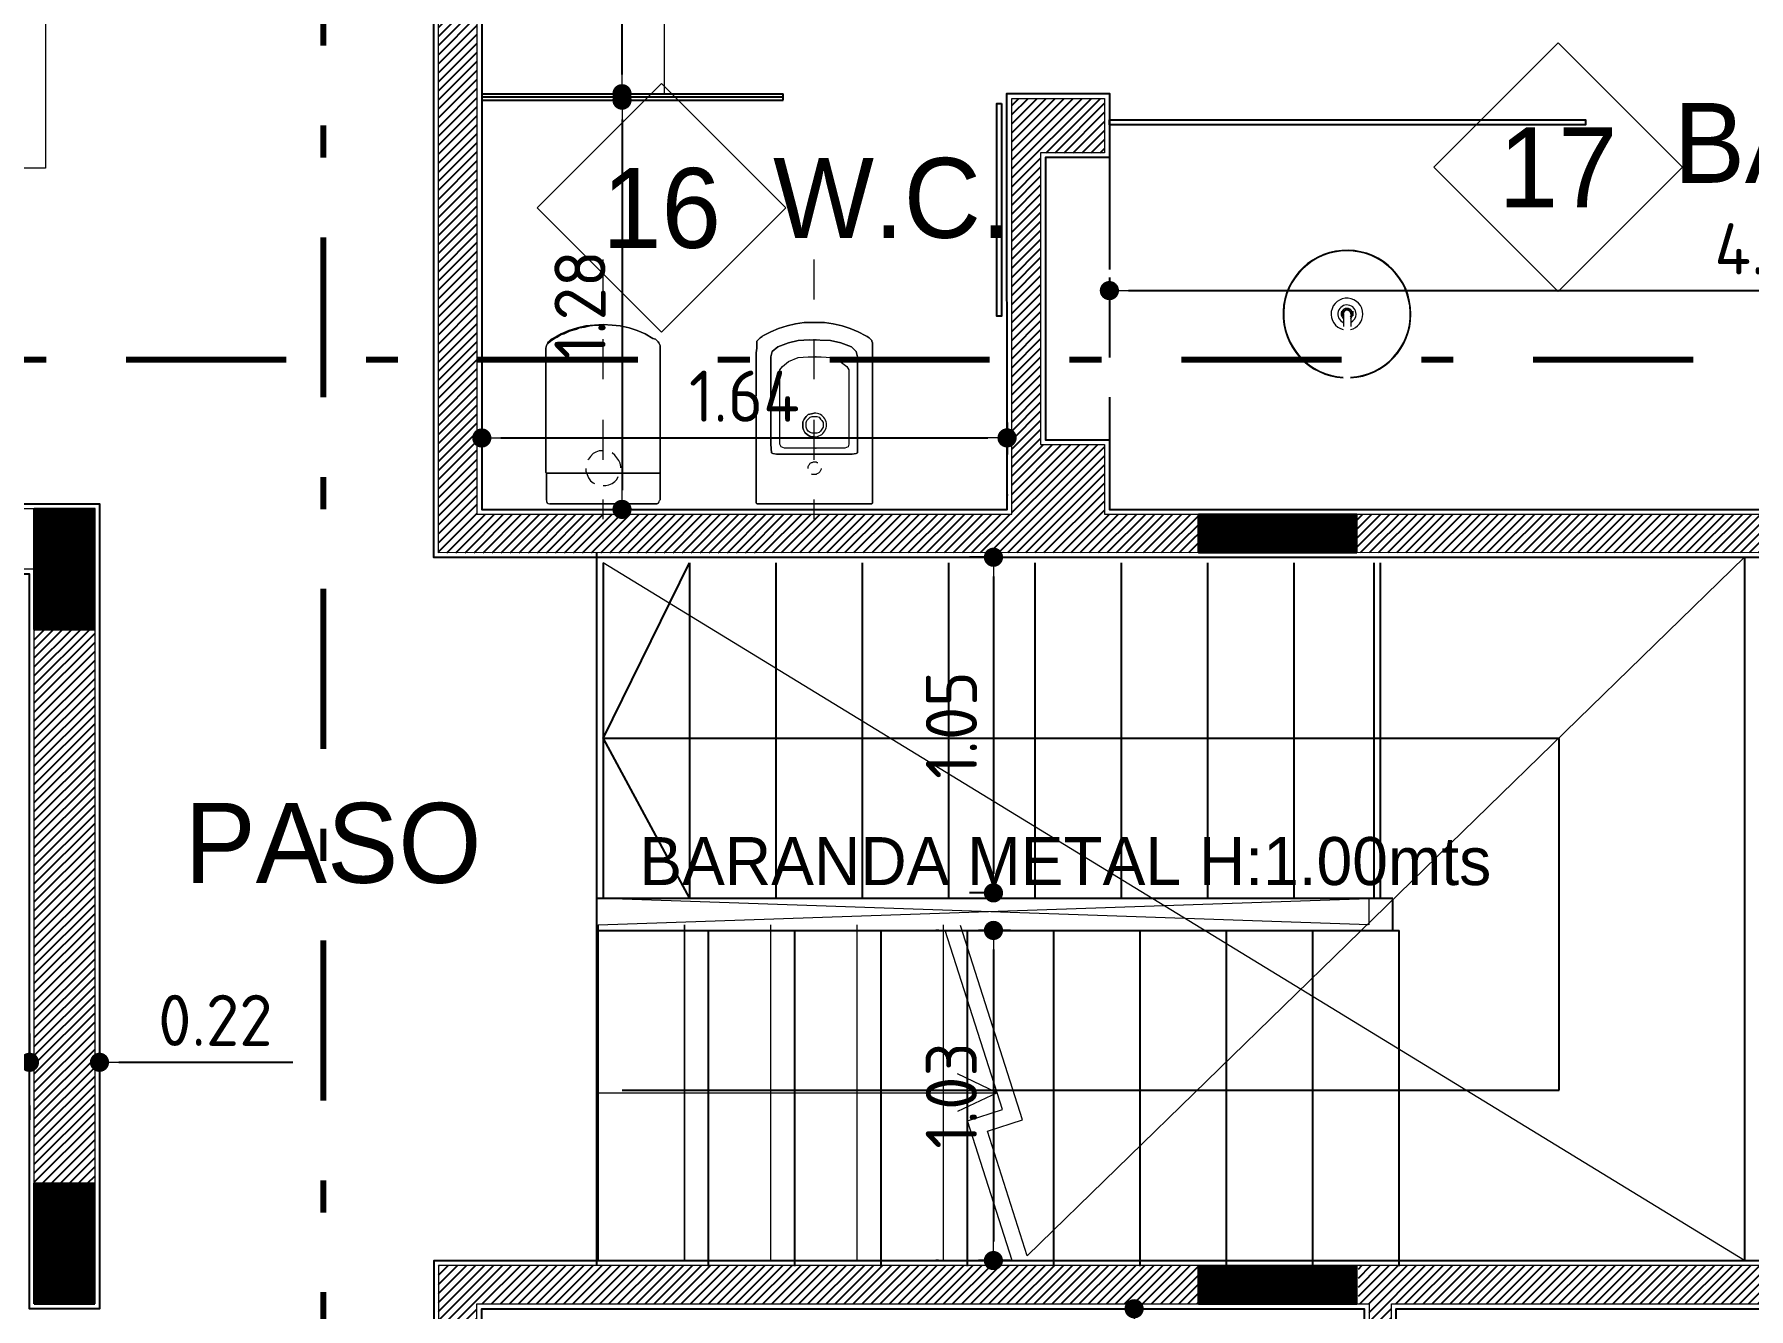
# Model space of a CAD drawing. Extents: x 233 to 569, y -241 to -74.
# Drawn here: x 408.73 to 414.09, y -180.8 to -176.82 of the extents above; entities that cross this region are included whole.
import ezdxf
from ezdxf.enums import TextEntityAlignment as Align

# ---------------------------------------------------------------- set-up
doc = ezdxf.new("R2010")
doc.units = 0
doc.header["$MEASUREMENT"] = 0
for name, pattern in [('DASHDOT', [1, 0.5, -0.25, 0, -0.25]), ('DOT2', [0.125, 0, -0.125]), ('RAYITAS', [0.375, 0.25, -0.125])]:
    doc.linetypes.add(name, pattern=pattern)
doc.layers.get('0').update_dxf_attribs({"linetype": 'CONTINUOUS', "lineweight": 50})
doc.layers.get('DEFPOINTS').update_dxf_attribs({"linetype": 'CONTINUOUS'})
for name, color, linetype in [('2D PA ABERTURAS CORTE', 1, 'CONTINUOUS'), ('2D PA ARTEFACTOS SANITARIOS', 8, 'CONTINUOUS'), ('2D PA MUROS', 7, 'CONTINUOUS'), ('2D PA PROYECCIONES', 1, 'CONTINUOUS'), ('2D PB MUROS MAMP. HATCH', 10, 'CONTINUOUS'), ('2D PB MUROS MAMPOSTERIAS', 1, 'CONTINUOUS'), ('2D PLATEA ESTRUCTURA COLUMNAS HATCH', 92, 'CONTINUOUS'), ('2D PLATEA ESTRUCTURA ESCALERA ZOTANO', 200, 'CONTINUOUS')]:
    doc.layers.add(name, color=color, linetype=linetype)
for name, color, linetype, lineweight in [('2D PA ESTRUCTURA COLUMNAS BORDES', 95, 'CONTINUOUS', 9), ('2D PB ESCALERA', 1, 'CONTINUOUS', 9), ('COTAS', 1, 'CONTINUOUS', 9), ('GRAFISMOS', 8, 'CONTINUOUS', 13), ('LINEAS', 2, 'CONTINUOUS', 20), ('MARCOS', 4, 'CONTINUOUS', 80), ('TEXTOGREEN', 3, 'CONTINUOUS', 40)]:
    doc.layers.add(name, color=color, linetype=linetype, lineweight=lineweight)
doc.styles.add('ARIAL', font='')
doc.styles.get("Standard").update_dxf_attribs({"font": 'bahnschrift.ttf'})
doc.styles.add('SWISSLTCNBT', font='bahnschrift.ttf')
doc.styles.get('ARIAL').set_extended_font_data('DIN')
doc.dimstyles.new('PLANTA', dxfattribs={"dimscale": 0, "dimtxt": 0.16, "dimasz": 0.06, "dimexe": 0.18, "dimexo": 0, "dimgap": 0.05, "dimtad": 1, "dimzin": 0, "dimdsep": 46, "dimtxsty": 'ARIAL', "dimblk1": 'DOT', "dimblk2": 'DOT', "dimsah": 1, "dimcen": 0.09, "dimclrd": 1, "dimclre": 1, "dimclrt": 3, "dimadec": 0, "dimazin": 0, "dimtfac": 1, "dimtofl": 0, "dimtmove": 0, "dimatfit": 3, "dimldrblk": 'DOT', "dimfxl": 0.18, "dimtolj": 1, "dimtzin": 0, "dimarcsym": 0})
pattern_1 = [(45, (-33.139532, 77.621926), (-0.0141421356, 0.0141421356), [])]
pattern_2 = [(90, (-33.139532, 77.62192647), (-0.00025, 7e-20), []), (180, (-33.139532, 77.62192647), (-9e-20, -0.00025), [])]

# ---------------------------------------------------------------- blocks, each defined once
blk = doc.blocks.new('_DOT')
at = {"color": 0, "linetype": 'ByBlock'}
blk.add_line((-0.5, 0), (-1, 0), dxfattribs=at)
at = {"color": 0, "linetype": 'ByBlock', "const_width": 0.5}
blk.add_lwpolyline([(-0.25, 0, 1), (0.25, 0, 1)], format="xyb", close=True, dxfattribs=at)
blk = doc.blocks.new('*D225')
at = {"layer": 'COTAS', "color": 1, "linetype": 'DOT2', "lineweight": -2, "transparency": 16777216}
for p, q in [((411.7512, -178.4512), (411.546, -178.4512)), ((411.7512, -179.5012), (411.546, -179.5012))]:
    blk.add_line(p, q, dxfattribs=at)
at = {"layer": 'COTAS', "color": 1, "lineweight": -2, "transparency": 16777216}
blk.add_line((411.726, -178.5112), (411.726, -179.4412), dxfattribs=at)
at = {"layer": 'DEFPOINTS', "color": 0, "transparency": 16777216}
for p in [(411.7512, -178.4512), (411.726, -179.5012), (411.7512, -179.5012)]:
    blk.add_point(p, dxfattribs=at)
at = {"layer": 'COTAS', "color": 1, "lineweight": -2, "transparency": 16777216, "xscale": 0.06, "yscale": 0.06, "zscale": 0.06}
for p, rotation in [((411.726, -178.4512), 90), ((411.726, -179.5012), 270)]:
    blk.add_blockref('_DOT', p, dxfattribs=dict(at, rotation=rotation))
at = {"layer": 'COTAS', "color": 3, "transparency": 16777216, "insert": (411.5946, -178.9762), "char_height": 0.16, "attachment_point": 5, "rotation": 90, "style": 'ARIAL'}
blk.add_mtext('\\A1;1.05', dxfattribs=at)
blk = doc.blocks.new('*D226')
at = {"layer": 'COTAS', "color": 1, "linetype": 'DOT2', "lineweight": -2, "transparency": 16777216}
for p, q in [((411.7797, -179.6187), (411.546, -179.6186)), ((411.7795, -180.6514), (411.5458, -180.6514))]:
    blk.add_line(p, q, dxfattribs=at)
at = {"layer": 'COTAS', "color": 1, "lineweight": -2, "transparency": 16777216}
blk.add_line((411.726, -179.6786), (411.7258, -180.5914), dxfattribs=at)
at = {"layer": 'DEFPOINTS', "color": 0, "transparency": 16777216}
for p in [(411.7797, -179.6187), (411.7258, -180.6514), (411.7795, -180.6514)]:
    blk.add_point(p, dxfattribs=at)
at = {"layer": 'COTAS', "color": 1, "lineweight": -2, "transparency": 16777216, "xscale": 0.06, "yscale": 0.06, "zscale": 0.06}
for p, rotation in [((411.726, -179.6186), 89.98919521882854), ((411.7258, -180.6514), 269.9891952188286)]:
    blk.add_blockref('_DOT', p, dxfattribs=dict(at, rotation=rotation))
at = {"layer": 'COTAS', "color": 3, "transparency": 16777216, "insert": (411.5943, -180.135), "char_height": 0.16, "attachment_point": 5, "rotation": 89.9892, "style": 'ARIAL'}
blk.add_mtext('\\A1;1.03', dxfattribs=at)
blk = doc.blocks.new('*D258')
at = {"layer": 'COTAS', "color": 1, "linetype": 'DOT2', "lineweight": -2, "transparency": 16777216}
for p, q in [((412.1659, -180.8021), (412.3459, -180.8021)), ((412.1659, -182.3421), (412.3459, -182.3421))]:
    blk.add_line(p, q, dxfattribs=at)
at = {"layer": 'COTAS', "color": 1, "lineweight": -2, "transparency": 16777216}
blk.add_line((412.1659, -180.8621), (412.1659, -182.2821), dxfattribs=at)
at = {"layer": 'DEFPOINTS', "color": 0, "transparency": 16777216}
for p in [(412.1659, -180.8021), (412.1659, -182.3421), (412.1659, -182.3421)]:
    blk.add_point(p, dxfattribs=at)
at = {"layer": 'COTAS', "color": 1, "lineweight": -2, "transparency": 16777216, "xscale": 0.06, "yscale": 0.06, "zscale": 0.06}
for p, rotation in [((412.1659, -180.8021), 90), ((412.1659, -182.3421), 270)]:
    blk.add_blockref('_DOT', p, dxfattribs=dict(at, rotation=rotation))
at = {"layer": 'COTAS', "color": 3, "transparency": 16777216, "insert": (412.0351, -181.5721), "char_height": 0.16, "attachment_point": 5, "rotation": 90, "style": 'ARIAL'}
blk.add_mtext('\\A1;1.54', dxfattribs=at)
blk = doc.blocks.new('*D290')
at = {"layer": 'COTAS', "color": 1, "linetype": 'DOT2', "lineweight": -2, "transparency": 16777216}
for p, q in [((405.1117, -180.0312), (405.1117, -179.8512)), ((408.7117, -180.0312), (408.7117, -179.8512))]:
    blk.add_line(p, q, dxfattribs=at)
at = {"layer": 'COTAS', "color": 1, "lineweight": -2, "transparency": 16777216}
blk.add_line((405.1717, -180.0312), (408.6517, -180.0312), dxfattribs=at)
at = {"layer": 'DEFPOINTS', "color": 0, "transparency": 16777216}
for p in [(405.1117, -180.0312), (408.7117, -180.0312), (408.7117, -180.0312)]:
    blk.add_point(p, dxfattribs=at)
at = {"layer": 'COTAS', "color": 1, "lineweight": -2, "transparency": 16777216, "xscale": 0.06, "yscale": 0.06, "zscale": 0.06, "rotation": 180}
blk.add_blockref('_DOT', (405.1117, -180.0312), dxfattribs=at)
at = {"layer": 'COTAS', "color": 1, "lineweight": -2, "transparency": 16777216, "xscale": 0.06, "yscale": 0.06, "zscale": 0.06}
blk.add_blockref('_DOT', (408.7117, -180.0312), dxfattribs=at)
at = {"layer": 'COTAS', "color": 3, "transparency": 16777216, "insert": (406.9117, -179.8997), "char_height": 0.16, "attachment_point": 5, "style": 'ARIAL'}
blk.add_mtext('\\A1;3.60', dxfattribs=at)
blk = doc.blocks.new('*D294')
at = {"layer": 'COTAS', "color": 1, "linetype": 'DOT2', "lineweight": -2, "transparency": 16777216}
for p, q in [((408.7117, -179.9412), (408.7117, -180.2112)), ((408.9306, -179.9412), (408.9306, -180.2112))]:
    blk.add_line(p, q, dxfattribs=at)
at = {"layer": 'COTAS', "color": 1, "lineweight": -2, "transparency": 16777216}
for p, q in [((408.6517, -180.0312), (408.5917, -180.0312)), ((408.9906, -180.0312), (409.5347, -180.0312))]:
    blk.add_line(p, q, dxfattribs=at)
at = {"layer": 'DEFPOINTS', "color": 0, "transparency": 16777216}
for p in [(408.7117, -179.9412), (408.9306, -179.9412), (408.9306, -180.0312)]:
    blk.add_point(p, dxfattribs=at)
at = {"layer": 'COTAS', "color": 1, "lineweight": -2, "transparency": 16777216, "xscale": 0.06, "yscale": 0.06, "zscale": 0.06}
for p, rotation in [((408.7117, -180.0312), 8.709133182627225e-05), ((408.9306, -180.0312), 180.0000870913318)]:
    blk.add_blockref('_DOT', p, dxfattribs=dict(at, rotation=rotation))
at = {"layer": 'COTAS', "color": 3, "transparency": 16777216, "insert": (409.2927, -179.8999), "char_height": 0.16, "attachment_point": 5, "rotation": 0.0001, "style": 'ARIAL'}
blk.add_mtext('\\A1;0.22', dxfattribs=at)
blk = doc.blocks.new('*D420')
at = {"layer": 'COTAS', "color": 1, "linetype": 'DOT2', "lineweight": -2, "transparency": 16777216}
for p, q in [((410.4974, -174.6756), (410.7445, -174.6756)), ((410.4974, -177.0013), (410.7445, -177.0013))]:
    blk.add_line(p, q, dxfattribs=at)
at = {"layer": 'COTAS', "color": 1, "lineweight": -2, "transparency": 16777216}
blk.add_line((410.5645, -176.9413), (410.5645, -174.7356), dxfattribs=at)
at = {"layer": 'DEFPOINTS', "color": 0, "transparency": 16777216}
for p in [(410.4974, -174.6756), (410.5645, -174.6756), (410.4974, -177.0013)]:
    blk.add_point(p, dxfattribs=at)
at = {"layer": 'COTAS', "color": 1, "lineweight": -2, "transparency": 16777216, "xscale": 0.06, "yscale": 0.06, "zscale": 0.06}
for p, rotation in [((410.5645, -174.6756), 90), ((410.5645, -177.0013), 270)]:
    blk.add_blockref('_DOT', p, dxfattribs=dict(at, rotation=rotation))
at = {"layer": 'COTAS', "color": 3, "transparency": 16777216, "insert": (410.4329, -175.8384), "char_height": 0.16, "attachment_point": 5, "rotation": 90, "style": 'ARIAL'}
blk.add_mtext('\\A1;2.33', dxfattribs=at)
blk = doc.blocks.new('*D421')
at = {"layer": 'COTAS', "color": 1, "linetype": 'DOT2', "lineweight": -2, "transparency": 16777216}
for p, q in [((410.4989, -177.0214), (410.7445, -177.0214)), ((410.4989, -178.3016), (410.7445, -178.3016))]:
    blk.add_line(p, q, dxfattribs=at)
at = {"layer": 'COTAS', "color": 1, "lineweight": -2, "transparency": 16777216}
blk.add_line((410.5645, -177.0814), (410.5645, -178.2416), dxfattribs=at)
at = {"layer": 'DEFPOINTS', "color": 0, "transparency": 16777216}
for p in [(410.4989, -177.0214), (410.4989, -178.3016), (410.5645, -178.3016)]:
    blk.add_point(p, dxfattribs=at)
at = {"layer": 'COTAS', "color": 1, "lineweight": -2, "transparency": 16777216, "xscale": 0.06, "yscale": 0.06, "zscale": 0.06}
for p, rotation in [((410.5645, -177.0214), 89.99954039296334), ((410.5645, -178.3016), 269.9995403929634)]:
    blk.add_blockref('_DOT', p, dxfattribs=dict(at, rotation=rotation))
at = {"layer": 'COTAS', "color": 3, "transparency": 16777216, "insert": (410.4332, -177.6615), "char_height": 0.16, "attachment_point": 5, "rotation": 89.9995, "style": 'ARIAL'}
blk.add_mtext('\\A1;1.28', dxfattribs=at)
blk = doc.blocks.new('*D422')
at = {"layer": 'COTAS', "color": 1, "linetype": 'DOT2', "lineweight": -2, "transparency": 16777216}
for p, q in [((410.126, -178.0301), (410.126, -178.2582)), ((411.7684, -178.0299), (411.7685, -178.2579))]:
    blk.add_line(p, q, dxfattribs=at)
at = {"layer": 'COTAS', "color": 1, "lineweight": -2, "transparency": 16777216}
blk.add_line((410.186, -178.0782), (411.7085, -178.0779), dxfattribs=at)
at = {"layer": 'DEFPOINTS', "color": 0, "transparency": 16777216}
for p in [(410.126, -178.0301), (411.7684, -178.0299), (411.7685, -178.0779)]:
    blk.add_point(p, dxfattribs=at)
at = {"layer": 'COTAS', "color": 1, "lineweight": -2, "transparency": 16777216, "xscale": 0.06, "yscale": 0.06, "zscale": 0.06}
for p, rotation in [((410.126, -178.0782), 180.0086677894776), ((411.7685, -178.0779), 0.008667789477533168)]:
    blk.add_blockref('_DOT', p, dxfattribs=dict(at, rotation=rotation))
at = {"layer": 'COTAS', "color": 3, "transparency": 16777216, "insert": (410.9472, -177.9474), "char_height": 0.16, "attachment_point": 5, "rotation": 0.0087, "style": 'ARIAL'}
blk.add_mtext('\\A1;1.64', dxfattribs=at)
blk = doc.blocks.new('*D423')
at = {"layer": 'COTAS', "color": 1, "linetype": 'DOT2', "lineweight": -2, "transparency": 16777216}
for p, q in [((412.0885, -177.0009), (412.0885, -177.7971)), ((416.2121, -177.001), (416.2121, -177.7972))]:
    blk.add_line(p, q, dxfattribs=at)
at = {"layer": 'COTAS', "color": 1, "lineweight": -2, "transparency": 16777216}
blk.add_line((412.1485, -177.6171), (416.1521, -177.6172), dxfattribs=at)
at = {"layer": 'DEFPOINTS', "color": 0, "transparency": 16777216}
for p in [(412.0885, -177.0009), (416.2121, -177.001), (416.2121, -177.6172)]:
    blk.add_point(p, dxfattribs=at)
at = {"layer": 'COTAS', "color": 1, "lineweight": -2, "transparency": 16777216, "xscale": 0.06, "yscale": 0.06, "zscale": 0.06}
for p, rotation in [((412.0885, -177.6171), 179.9979662513904), ((416.2121, -177.6172), 359.9979662513904)]:
    blk.add_blockref('_DOT', p, dxfattribs=dict(at, rotation=rotation))
at = {"layer": 'COTAS', "color": 3, "transparency": 16777216, "insert": (414.1503, -177.4865), "char_height": 0.16, "attachment_point": 5, "rotation": 359.998, "style": 'ARIAL'}
blk.add_mtext('\\A1;4.12', dxfattribs=at)

msp = doc.modelspace()

# ---------------------------------------------------------------- hatches: boundary and pattern name
at = {"layer": '2D PB MUROS MAMP. HATCH'}
h = msp.add_hatch(dxfattribs=at)
h.set_pattern_fill('_USER', color=256, scale=0.02, angle=45, pattern_type=0)
h.set_pattern_definition(pattern_1)
h.paths.add_polyline_path([(412.4119, -178.4368), (412.4119, -178.3166), (412.0735, -178.3166), (412.0735, -178.0986), (411.8735, -178.0987), (411.8735, -177.834), (411.7834, -177.834), (411.7835, -178.3166), (410.111, -178.3166), (410.111, -177.834), (409.991, -177.834), (409.991, -178.437)])
h.paths.add_polyline_path([(411.7834, -177.834), (411.8735, -177.834), (411.8735, -177.1859), (412.0735, -177.1859), (412.0735, -177.0159), (411.7833, -177.0159)])
h.paths.add_polyline_path([(409.991, -177.834), (410.111, -177.834), (410.111, -174.6606), (410.8526, -174.6606), (410.8526, -174.5409), (409.7239, -174.541), (409.7239, -174.6606), (409.991, -174.6606)])
h = msp.add_hatch(dxfattribs=at)
h.set_pattern_fill('_USER', color=256, scale=0.02, angle=45, pattern_type=0)
h.set_pattern_definition(pattern_1)
h.paths.add_polyline_path([(416.227, -178.3165), (416.4171, -178.3165), (416.4171, -178.4888), (416.0171, -178.4888), (416.0171, -178.3165), (412.8119, -178.3166), (412.8119, -178.4368), (415.0175, -178.4366), (415.0175, -178.6353), (415.3613, -178.6353), (415.3613, -178.5389), (416.4969, -178.5389), (416.4971, -177.834), (416.2271, -177.834)])
h.paths.add_polyline_path([(416.4972, -177.5185), (416.2271, -177.5185), (416.2271, -177.834), (416.4971, -177.834)])
h = msp.add_hatch(dxfattribs=at)
h.set_pattern_fill('_USER', color=256, scale=0.02, angle=45, pattern_type=0)
h.set_pattern_definition(pattern_1)
h.paths.add_polyline_path([(408.9156, -178.6769), (408.7267, -178.6769), (408.7267, -180.409), (408.9156, -180.409)])
h = msp.add_hatch(dxfattribs=at)
h.set_pattern_fill('_USER', color=256, scale=0.02, angle=45, pattern_type=0)
h.set_pattern_definition(pattern_1)
h.paths.add_polyline_path([(416.227, -180.7871), (416.227, -180.5971), (415.3613, -180.5971), (415.3613, -180.4662), (415.0174, -180.4662), (415.0174, -180.6671), (412.8674, -180.6671), (412.8674, -180.7871), (412.9006, -180.7871), (412.9006, -181.3871), (412.9706, -181.3871), (412.9706, -180.7871)])
h = msp.add_hatch(dxfattribs=at)
h.set_pattern_fill('_USER', color=256, scale=0.02, angle=45, pattern_type=0)
h.set_pattern_definition(pattern_1)
h.paths.add_polyline_path([(412.3674, -180.7871), (412.3674, -180.6671), (409.991, -180.6671), (409.991, -181.4387), (410.111, -181.4387), (410.111, -180.7871)])
at = {"layer": '2D PLATEA ESTRUCTURA COLUMNAS HATCH'}
h = msp.add_hatch(dxfattribs=at)
h.set_pattern_fill('NET', color=256, scale=0.002, angle=90)
h.set_pattern_definition(pattern_2)
h.paths.add_polyline_path([(408.9167, -178.2989), (408.7267, -178.2989), (408.7267, -178.6769), (408.9167, -178.6769)])
h = msp.add_hatch(dxfattribs=at)
h.set_pattern_fill('NET', color=256, scale=0.002, angle=90)
h.set_pattern_definition(pattern_2)
h.paths.add_polyline_path([(412.8618, -178.4368), (412.8618, -178.3166), (412.3673, -178.3166), (412.3673, -178.4368)])
h = msp.add_hatch(dxfattribs=at)
h.set_pattern_fill('NET', color=256, scale=0.002, angle=90)
h.set_pattern_definition(pattern_2)
h.paths.add_polyline_path([(408.9156, -180.409), (408.7267, -180.409), (408.7267, -180.787), (408.9156, -180.787)])
h = msp.add_hatch(dxfattribs=at)
h.set_pattern_fill('NET', color=256, scale=0.002, angle=90)
h.set_pattern_definition(pattern_2)
h.paths.add_polyline_path([(412.8619, -180.7871), (412.8619, -180.6671), (412.3674, -180.6671), (412.3674, -180.7871)])

# ---------------------------------------------------------------- linework, layer by layer
at = {"layer": '2D PA ABERTURAS CORTE'}
for p, q in [((410.1257, -177.0014), (411.0682, -177.0012)), ((410.1257, -177.0114), (411.0682, -177.0114)), ((411.0682, -177.0212), (411.0682, -177.0012)), ((410.1257, -177.0214), (411.0682, -177.0214))]:
    msp.add_line(p, q, dxfattribs=at)
for points in [[(411.751, -177.0318), (411.751, -177.6968), (411.7365, -177.6968), (411.7365, -177.0318)], [(412.0885, -177.0831), (413.5771, -177.0829), (413.5771, -177.0985), (412.0885, -177.0987)]]:
    msp.add_lwpolyline(points, close=True, dxfattribs=at)
at = {"layer": '2D PA ARTEFACTOS SANITARIOS', "color": 251, "lineweight": 20}
for p, q in [((410.6957, -174.6756), (410.6963, -177.0013)), ((410.5059, -177.6445), (410.5059, -177.5196)), ((411.1658, -177.6445), (411.1658, -177.5196)), ((412.8156, -177.6853), (412.8156, -177.6811)), ((412.8156, -177.6917), (412.8156, -177.6853)), ((412.8156, -177.6959), (412.8156, -177.6917)), ((412.8219, -177.7298), (412.8219, -177.6895)), ((412.8283, -177.6768), (412.8261, -177.6768)), ((412.8367, -177.6768), (412.8283, -177.6768)), ((412.8388, -177.6768), (412.8367, -177.6768)), ((412.8431, -177.6895), (412.8431, -177.7298)), ((412.8494, -177.6811), (412.8494, -177.6853)), ((412.8494, -177.6853), (412.8494, -177.6917)), ((412.8494, -177.6917), (412.8494, -177.6959)), ((410.3429, -177.7694), (410.3493, -177.7673)), ((410.3493, -177.7673), (410.3429, -177.7694)), ((410.3472, -177.7715), (410.3535, -177.7673)), ((410.3535, -177.7673), (410.3472, -177.7715)), ((410.3493, -177.7673), (410.3747, -177.7525)), ((410.3747, -177.7525), (410.3493, -177.7673)), ((410.3535, -177.7673), (410.362, -177.763)), ((410.362, -177.763), (410.3535, -177.7673)), ((410.362, -177.763), (410.3683, -177.7588)), ((410.3683, -177.7588), (410.362, -177.763)), ((410.3683, -177.7588), (410.3747, -177.7546)), ((410.3747, -177.7546), (410.3683, -177.7588)), ((410.3747, -177.7525), (410.398, -177.7419)), ((410.398, -177.7419), (410.3747, -177.7525)), ((410.3747, -177.7546), (410.3832, -177.7525)), ((410.3832, -177.7525), (410.3747, -177.7546)), ((410.3832, -177.7525), (410.3916, -177.7482)), ((410.3916, -177.7482), (410.3832, -177.7525)), ((410.3916, -177.7482), (410.4001, -177.744)), ((410.4001, -177.744), (410.3916, -177.7482)), ((410.398, -177.7419), (410.4255, -177.7334)), ((410.4255, -177.7334), (410.398, -177.7419)), ((410.4001, -177.744), (410.4064, -177.7419)), ((410.4064, -177.7419), (410.4001, -177.744)), ((410.4064, -177.7419), (410.4149, -177.7398)), ((410.4149, -177.7398), (410.4064, -177.7419)), ((410.4149, -177.7398), (410.4234, -177.7376)), ((410.4234, -177.7376), (410.4149, -177.7398)), ((410.4234, -177.7376), (410.4318, -177.7334)), ((410.4318, -177.7334), (410.4234, -177.7376)), ((410.4255, -177.7334), (410.4509, -177.7271)), ((410.4509, -177.7271), (410.4255, -177.7334)), ((410.4318, -177.7334), (410.4467, -177.7313)), ((410.4467, -177.7313), (410.4318, -177.7334)), ((410.4467, -177.7313), (410.4636, -177.7271)), ((410.4636, -177.7271), (410.4467, -177.7313)), ((410.4509, -177.7271), (410.4784, -177.7249)), ((410.4784, -177.7249), (410.4509, -177.7271)), ((410.4636, -177.7271), (410.4805, -177.7249)), ((410.4805, -177.7249), (410.4636, -177.7271)), ((410.4784, -177.7249), (410.5059, -177.7228)), ((410.5059, -177.7228), (410.4784, -177.7249)), ((410.4805, -177.7249), (410.5059, -177.7249)), ((410.5059, -177.7249), (410.4805, -177.7249)), ((410.5059, -177.7228), (410.5334, -177.7249)), ((410.5334, -177.7249), (410.5059, -177.7228)), ((410.5334, -177.7249), (410.5588, -177.7271)), ((410.5588, -177.7271), (410.5334, -177.7249)), ((410.5588, -177.7271), (410.5864, -177.7334)), ((410.5864, -177.7334), (410.5588, -177.7271)), ((410.5864, -177.7334), (410.6118, -177.7419)), ((410.6118, -177.7419), (410.5864, -177.7334)), ((410.6118, -177.7419), (410.6372, -177.7525)), ((410.6372, -177.7525), (410.6118, -177.7419)), ((410.6372, -177.7525), (410.6604, -177.7673)), ((410.6604, -177.7673), (410.6372, -177.7525)), ((410.6604, -177.7673), (410.6689, -177.7694)), ((410.6689, -177.7694), (410.6604, -177.7673)), ((410.9901, -177.7715), (410.9964, -177.7652)), ((410.9964, -177.7652), (410.9901, -177.7715)), ((410.9964, -177.7652), (411.0028, -177.7609)), ((411.0028, -177.7609), (410.9964, -177.7652)), ((411.0028, -177.7609), (411.0049, -177.7588)), ((411.0049, -177.7588), (411.0028, -177.7609)), ((411.0049, -177.7588), (411.0303, -177.7461)), ((411.0303, -177.7461), (411.0049, -177.7588)), ((411.0303, -177.7461), (411.0536, -177.7355)), ((411.0536, -177.7355), (411.0303, -177.7461)), ((411.0536, -177.7355), (411.0811, -177.7271)), ((411.0811, -177.7271), (411.0536, -177.7355)), ((411.0811, -177.7271), (411.1065, -177.7207)), ((411.1065, -177.7207), (411.0811, -177.7271)), ((411.1065, -177.7207), (411.134, -177.7165)), ((411.134, -177.7165), (411.1065, -177.7207)), ((411.134, -177.7165), (411.17, -177.7165)), ((411.17, -177.7165), (411.134, -177.7165)), ((411.17, -177.7165), (411.1721, -177.7165)), ((411.1721, -177.7165), (411.17, -177.7165)), ((411.1721, -177.7165), (411.1975, -177.7165)), ((411.1975, -177.7165), (411.1721, -177.7165)), ((411.1975, -177.7165), (411.225, -177.7207)), ((411.225, -177.7207), (411.1975, -177.7165)), ((411.225, -177.7207), (411.2526, -177.7271)), ((411.2526, -177.7271), (411.225, -177.7207)), ((411.2526, -177.7271), (411.278, -177.7355)), ((411.278, -177.7355), (411.2526, -177.7271)), ((411.278, -177.7355), (411.3034, -177.7461)), ((411.3034, -177.7461), (411.278, -177.7355)), ((411.3034, -177.7461), (411.3266, -177.7588)), ((411.3266, -177.7588), (411.3034, -177.7461)), ((411.3266, -177.7588), (411.3309, -177.7609)), ((411.3309, -177.7609), (411.3266, -177.7588)), ((411.3309, -177.7609), (411.3372, -177.7652)), ((411.3372, -177.7652), (411.3309, -177.7609)), ((411.3372, -177.7652), (411.3436, -177.7715)), ((411.3436, -177.7715), (411.3372, -177.7652)), ((410.326, -177.7969), (410.3281, -177.7884)), ((410.3281, -177.7884), (410.326, -177.7969)), ((410.326, -178.1144), (410.326, -177.7969)), ((410.326, -177.7969), (410.326, -178.1144)), ((410.3281, -177.7884), (410.3302, -177.7842)), ((410.3302, -177.7842), (410.3281, -177.7884)), ((410.3302, -177.7842), (410.3324, -177.78)), ((410.3324, -177.78), (410.3302, -177.7842)), ((410.3302, -177.7842), (410.3324, -177.7821)), ((410.3324, -177.7821), (410.3302, -177.7842)), ((410.3324, -177.7821), (410.3408, -177.7757)), ((410.3408, -177.7757), (410.3324, -177.7821)), ((410.3324, -177.78), (410.3345, -177.7779)), ((410.3345, -177.7779), (410.3324, -177.78)), ((410.3345, -177.7779), (410.3387, -177.7736)), ((410.3387, -177.7736), (410.3345, -177.7779)), ((410.3387, -177.7736), (410.3429, -177.7694)), ((410.3429, -177.7694), (410.3387, -177.7736)), ((410.3408, -177.7757), (410.3472, -177.7715)), ((410.3472, -177.7715), (410.3408, -177.7757)), ((410.5059, -177.8943), (410.5059, -177.7694)), ((410.6689, -177.7694), (410.6731, -177.7736)), ((410.6731, -177.7736), (410.6689, -177.7694)), ((410.6731, -177.7736), (410.6774, -177.7779)), ((410.6774, -177.7779), (410.6731, -177.7736)), ((410.6774, -177.7779), (410.6795, -177.78)), ((410.6795, -177.78), (410.6774, -177.7779)), ((410.6795, -177.78), (410.6816, -177.7842)), ((410.6816, -177.7842), (410.6795, -177.78)), ((410.6816, -177.7842), (410.6837, -177.7884)), ((410.6837, -177.7884), (410.6816, -177.7842)), ((410.6837, -177.7884), (410.6837, -177.7969)), ((410.6837, -177.7969), (410.6837, -177.7884)), ((410.6837, -177.7969), (410.6837, -178.1102)), ((410.6837, -178.1102), (410.6837, -177.7969)), ((410.9837, -177.8117), (410.9858, -177.7969)), ((410.9858, -177.7969), (410.9837, -177.8117)), ((410.9837, -177.9472), (410.9837, -177.8117)), ((410.9837, -177.8117), (410.9837, -177.9472)), ((410.9858, -177.7757), (410.988, -177.7736)), ((410.988, -177.7736), (410.9858, -177.7757)), ((410.9858, -177.78), (410.9858, -177.7757)), ((410.9858, -177.7757), (410.9858, -177.78)), ((410.9858, -177.7842), (410.9858, -177.78)), ((410.9858, -177.78), (410.9858, -177.7842)), ((410.9858, -177.7969), (410.9858, -177.7842)), ((410.9858, -177.7842), (410.9858, -177.7969)), ((410.988, -177.7736), (410.9901, -177.7715)), ((410.9901, -177.7715), (410.988, -177.7736)), ((411.0303, -177.8244), (411.0345, -177.8075)), ((411.0345, -177.8075), (411.0303, -177.8244)), ((411.0345, -177.8075), (411.0515, -177.7927)), ((411.0515, -177.7927), (411.0345, -177.8075)), ((411.0515, -177.7927), (411.0853, -177.78)), ((411.0853, -177.78), (411.0515, -177.7927)), ((411.0853, -177.78), (411.115, -177.7736)), ((411.115, -177.7736), (411.0853, -177.78)), ((411.115, -177.7736), (411.151, -177.7715)), ((411.151, -177.7715), (411.115, -177.7736)), ((411.2166, -177.7736), (411.151, -177.7715)), ((411.151, -177.7715), (411.2166, -177.7736)), ((411.1658, -177.8943), (411.1658, -177.7694)), ((411.17, -177.7715), (411.1721, -177.7715)), ((411.1721, -177.7715), (411.17, -177.7715)), ((411.2483, -177.78), (411.2166, -177.7736)), ((411.2166, -177.7736), (411.2483, -177.78)), ((411.2822, -177.7927), (411.2483, -177.78)), ((411.2483, -177.78), (411.2822, -177.7927)), ((411.297, -177.8075), (411.2822, -177.7927)), ((411.2822, -177.7927), (411.297, -177.8075)), ((411.3012, -177.8244), (411.297, -177.8075)), ((411.297, -177.8075), (411.3012, -177.8244)), ((411.3436, -177.7715), (411.3457, -177.7736)), ((411.3457, -177.7736), (411.3436, -177.7715)), ((411.3457, -177.7736), (411.3457, -177.7757)), ((411.3457, -177.7757), (411.3457, -177.7736)), ((411.3457, -177.7757), (411.3478, -177.78)), ((411.3478, -177.78), (411.3457, -177.7757)), ((411.3478, -177.78), (411.3478, -177.7842)), ((411.3478, -177.7842), (411.3478, -177.78)), ((411.3478, -177.7842), (411.3478, -177.7969)), ((411.3478, -177.7969), (411.3478, -177.7842)), ((411.3478, -177.7969), (411.3478, -177.8117)), ((411.3478, -177.8117), (411.3478, -177.7969)), ((411.3478, -177.8117), (411.3478, -177.9493)), ((411.3478, -177.9493), (411.3478, -177.8117)), ((411.0303, -177.9514), (411.0303, -177.8244)), ((411.0303, -177.8244), (411.0303, -177.9514)), ((411.0578, -177.8647), (411.0663, -177.8541)), ((411.0578, -177.8647), (411.0663, -177.8541)), ((411.0578, -177.9493), (411.0578, -177.8647)), ((411.0578, -177.9493), (411.0578, -177.8647)), ((411.0663, -177.8541), (411.0853, -177.8393)), ((411.0663, -177.8541), (411.0853, -177.8393)), ((411.0853, -177.8393), (411.115, -177.8266)), ((411.0853, -177.8393), (411.115, -177.8266)), ((411.115, -177.8266), (411.1467, -177.8244)), ((411.115, -177.8266), (411.1467, -177.8244)), ((411.1467, -177.8244), (411.151, -177.8244)), ((411.1467, -177.8244), (411.151, -177.8244)), ((411.151, -177.8244), (411.1869, -177.8244)), ((411.151, -177.8244), (411.1869, -177.8244)), ((411.17, -177.8244), (411.1721, -177.8244)), ((411.1721, -177.8244), (411.17, -177.8244)), ((411.1869, -177.8244), (411.2187, -177.8266)), ((411.1869, -177.8244), (411.2187, -177.8266)), ((411.2187, -177.8266), (411.2462, -177.8393)), ((411.2187, -177.8266), (411.2462, -177.8393)), ((411.2462, -177.8393), (411.2674, -177.8541)), ((411.2462, -177.8393), (411.2674, -177.8541)), ((411.2674, -177.8541), (411.2737, -177.8647)), ((411.2674, -177.8541), (411.2737, -177.8647)), ((411.2737, -177.8647), (411.2737, -177.9493)), ((411.2737, -177.8647), (411.2737, -177.9493)), ((411.3012, -177.9493), (411.3012, -177.8244)), ((411.3012, -177.8244), (411.3012, -177.9493)), ((410.9837, -177.9493), (410.9837, -178.216)), ((410.9837, -178.216), (410.9837, -177.9493)), ((411.0303, -177.9493), (411.0303, -178.0975)), ((411.0303, -178.0975), (411.0303, -177.9493)), ((411.0578, -178.0975), (411.0578, -177.9493)), ((411.0578, -178.0975), (411.0578, -177.9493)), ((411.2737, -177.9493), (411.2737, -178.0975)), ((411.2737, -177.9493), (411.2737, -178.0975)), ((411.3012, -178.0975), (411.3012, -177.9493)), ((411.3012, -177.9493), (411.3012, -178.0975)), ((411.3478, -177.9493), (411.3478, -178.216)), ((411.3478, -178.216), (411.3478, -177.9493)), ((410.5059, -178.1462), (410.5059, -178.0213)), ((411.1298, -178.0276), (411.134, -178.0192)), ((411.134, -178.0192), (411.1298, -178.0276)), ((411.1298, -178.0382), (411.1298, -178.0276)), ((411.1298, -178.0276), (411.1298, -178.0382)), ((411.134, -178.0192), (411.1404, -178.0107)), ((411.1404, -178.0107), (411.134, -178.0192)), ((411.1404, -178.0107), (411.1467, -178.0044)), ((411.1467, -178.0044), (411.1404, -178.0107)), ((411.1404, -178.0298), (411.1425, -178.0234)), ((411.1404, -178.0298), (411.1425, -178.0234)), ((411.1404, -178.0382), (411.1404, -178.0298)), ((411.1404, -178.0382), (411.1404, -178.0298)), ((411.1425, -178.0234), (411.1467, -178.0192)), ((411.1425, -178.0234), (411.1467, -178.0192)), ((411.1467, -178.0044), (411.1573, -178.0022)), ((411.1573, -178.0022), (411.1467, -178.0044)), ((411.1467, -178.0192), (411.1531, -178.0128)), ((411.1467, -178.0192), (411.1531, -178.0128)), ((411.1531, -178.0128), (411.1594, -178.0107)), ((411.1531, -178.0128), (411.1594, -178.0107)), ((411.1573, -178.0022), (411.1658, -178.0001)), ((411.1658, -178.0001), (411.1573, -178.0022)), ((411.1594, -178.0107), (411.1658, -178.0107)), ((411.1594, -178.0107), (411.1658, -178.0107)), ((411.1658, -178.0107), (411.1742, -178.0107)), ((411.1658, -178.0107), (411.1742, -178.0107)), ((411.1658, -178.1462), (411.1658, -178.0213)), ((411.1742, -178.0107), (411.1806, -178.0128)), ((411.1742, -178.0107), (411.1806, -178.0128)), ((411.1806, -178.0128), (411.1848, -178.0192)), ((411.1806, -178.0128), (411.1848, -178.0192)), ((411.1848, -178.0192), (411.1891, -178.0234)), ((411.1848, -178.0192), (411.1891, -178.0234)), ((411.1891, -178.0234), (411.1933, -178.0298)), ((411.1891, -178.0234), (411.1933, -178.0298)), ((411.1933, -178.0298), (411.1933, -178.0382)), ((411.1933, -178.0298), (411.1933, -178.0382)), ((411.1298, -178.0467), (411.1298, -178.0382)), ((411.1298, -178.0382), (411.1298, -178.0467)), ((411.1319, -178.053), (411.1298, -178.0467)), ((411.1298, -178.0467), (411.1319, -178.053)), ((411.1361, -178.0615), (411.1319, -178.053)), ((411.1319, -178.053), (411.1361, -178.0615)), ((411.1446, -178.0679), (411.1361, -178.0615)), ((411.1361, -178.0615), (411.1446, -178.0679)), ((411.1404, -178.0446), (411.1404, -178.0382)), ((411.1404, -178.0446), (411.1404, -178.0382)), ((411.1425, -178.0509), (411.1404, -178.0446)), ((411.1425, -178.0509), (411.1404, -178.0446)), ((411.1467, -178.0573), (411.1425, -178.0509)), ((411.1467, -178.0573), (411.1425, -178.0509)), ((411.1552, -178.0742), (411.1446, -178.0679)), ((411.1446, -178.0679), (411.1552, -178.0742)), ((411.1531, -178.0615), (411.1467, -178.0573)), ((411.1531, -178.0615), (411.1467, -178.0573)), ((411.1594, -178.0636), (411.1531, -178.0615)), ((411.1594, -178.0636), (411.1531, -178.0615)), ((411.1658, -178.0742), (411.1552, -178.0742)), ((411.1552, -178.0742), (411.1658, -178.0742)), ((411.1658, -178.0636), (411.1594, -178.0636)), ((411.1658, -178.0636), (411.1594, -178.0636)), ((411.1742, -178.0636), (411.1658, -178.0636)), ((411.1742, -178.0636), (411.1658, -178.0636)), ((411.1806, -178.0615), (411.1742, -178.0636)), ((411.1806, -178.0615), (411.1742, -178.0636)), ((411.1848, -178.0573), (411.1806, -178.0615)), ((411.1848, -178.0573), (411.1806, -178.0615)), ((411.1891, -178.0509), (411.1848, -178.0573)), ((411.1891, -178.0509), (411.1848, -178.0573)), ((411.1933, -178.0446), (411.1891, -178.0509)), ((411.1933, -178.0446), (411.1891, -178.0509)), ((411.1933, -178.0382), (411.1933, -178.0446)), ((411.1933, -178.0382), (411.1933, -178.0446)), ((410.326, -178.1102), (410.326, -178.1843)), ((410.326, -178.1843), (410.326, -178.1102)), ((410.4657, -178.1356), (410.4594, -178.1441)), ((410.4742, -178.1271), (410.4657, -178.1356)), ((410.4826, -178.1229), (410.4742, -178.1271)), ((410.4932, -178.1187), (410.4826, -178.1229)), ((410.5038, -178.1187), (410.4932, -178.1187)), ((410.5059, -178.1187), (410.5038, -178.1187)), ((410.5419, -178.1314), (410.5334, -178.125)), ((410.5483, -178.1398), (410.5419, -178.1314)), ((410.5546, -178.1483), (410.5483, -178.1398)), ((410.6837, -178.1843), (410.6837, -178.1102)), ((410.6837, -178.1102), (410.6837, -178.1843)), ((411.0303, -178.0975), (411.0324, -178.125)), ((411.0324, -178.125), (411.0303, -178.0975)), ((411.0324, -178.125), (411.0366, -178.1271)), ((411.0366, -178.1271), (411.0324, -178.125)), ((411.0366, -178.1271), (411.0472, -178.1292)), ((411.0472, -178.1292), (411.0366, -178.1271)), ((411.0472, -178.1292), (411.151, -178.1292)), ((411.151, -178.1292), (411.0472, -178.1292)), ((411.062, -178.106), (411.0578, -178.0975)), ((411.062, -178.106), (411.0578, -178.0975)), ((411.0726, -178.1102), (411.062, -178.106)), ((411.0726, -178.1102), (411.062, -178.106)), ((411.151, -178.1102), (411.0726, -178.1102)), ((411.151, -178.1102), (411.0726, -178.1102)), ((411.261, -178.1102), (411.151, -178.1102)), ((411.261, -178.1102), (411.151, -178.1102)), ((411.151, -178.1292), (411.2843, -178.1292)), ((411.2843, -178.1292), (411.151, -178.1292)), ((411.1721, -178.1102), (411.17, -178.1102)), ((411.17, -178.1102), (411.1721, -178.1102)), ((411.1721, -178.1292), (411.17, -178.1292)), ((411.17, -178.1292), (411.1721, -178.1292)), ((411.2716, -178.106), (411.261, -178.1102)), ((411.2716, -178.106), (411.261, -178.1102)), ((411.2737, -178.0975), (411.2716, -178.106)), ((411.2737, -178.0975), (411.2716, -178.106)), ((411.2843, -178.1292), (411.297, -178.1271)), ((411.297, -178.1271), (411.2843, -178.1292)), ((411.297, -178.1271), (411.3012, -178.125)), ((411.3012, -178.125), (411.297, -178.1271)), ((411.3012, -178.125), (411.3012, -178.0975)), ((411.3012, -178.0975), (411.3012, -178.125)), ((410.326, -178.1843), (410.326, -178.1864)), ((410.326, -178.1864), (410.326, -178.1843)), ((410.326, -178.1864), (410.3281, -178.1885)), ((410.3281, -178.1885), (410.326, -178.1864)), ((410.3281, -178.1885), (410.3302, -178.1885)), ((410.3302, -178.1885), (410.3281, -178.1885)), ((410.3281, -178.1885), (410.3281, -178.2181)), ((410.3281, -178.2181), (410.3281, -178.1885)), ((410.3302, -178.1885), (410.3324, -178.1885)), ((410.3324, -178.1885), (410.3302, -178.1885)), ((410.3324, -178.1885), (410.5059, -178.1885)), ((410.5059, -178.1885), (410.3324, -178.1885)), ((410.4509, -178.1737), (410.4509, -178.1822)), ((410.4509, -178.1822), (410.4551, -178.1927)), ((410.4551, -178.1927), (410.4594, -178.2033)), ((410.4594, -178.1441), (410.4572, -178.1462)), ((410.6774, -178.1885), (410.5059, -178.1885)), ((410.5059, -178.1885), (410.6774, -178.1885)), ((410.5588, -178.1568), (410.5546, -178.1483)), ((410.561, -178.1673), (410.5588, -178.1568)), ((410.561, -178.1716), (410.561, -178.1673)), ((410.6795, -178.1885), (410.6774, -178.1885)), ((410.6774, -178.1885), (410.6795, -178.1885)), ((410.6816, -178.1885), (410.6795, -178.1885)), ((410.6795, -178.1885), (410.6816, -178.1885)), ((410.6837, -178.1885), (410.6816, -178.1885)), ((410.6816, -178.1885), (410.6837, -178.1885)), ((410.6837, -178.1864), (410.6837, -178.1843)), ((410.6837, -178.1843), (410.6837, -178.1864)), ((410.6837, -178.1885), (410.6837, -178.1864)), ((410.6837, -178.1864), (410.6837, -178.1885)), ((410.6837, -178.2181), (410.6837, -178.1885)), ((410.6837, -178.1885), (410.6837, -178.2181)), ((411.1467, -178.1673), (411.1488, -178.1631)), ((411.1467, -178.1716), (411.1467, -178.1673)), ((411.1467, -178.1737), (411.1467, -178.1716)), ((411.1488, -178.1631), (411.151, -178.161)), ((411.151, -178.161), (411.1531, -178.1568)), ((411.1531, -178.1568), (411.1573, -178.1546)), ((411.1573, -178.1546), (411.1594, -178.1546)), ((411.1594, -178.1927), (411.1573, -178.1906)), ((411.1594, -178.1546), (411.1637, -178.1525)), ((411.1637, -178.1927), (411.1594, -178.1927)), ((411.1637, -178.1525), (411.1679, -178.1525)), ((411.1679, -178.1927), (411.1637, -178.1927)), ((411.1679, -178.1525), (411.1721, -178.1525)), ((411.1721, -178.1927), (411.1679, -178.1927)), ((411.1721, -178.1525), (411.1742, -178.1546)), ((411.1742, -178.1906), (411.1721, -178.1927)), ((411.1742, -178.1546), (411.1764, -178.1546)), ((411.1785, -178.1885), (411.1742, -178.1906)), ((411.1806, -178.1864), (411.1785, -178.1885)), ((411.1827, -178.1843), (411.1806, -178.1864)), ((411.1848, -178.18), (411.1827, -178.1843)), ((411.1869, -178.1758), (411.1848, -178.18)), ((411.1869, -178.1737), (411.1869, -178.1758)), ((410.3281, -178.2181), (410.3281, -178.2732)), ((410.3281, -178.2732), (410.3281, -178.2181)), ((410.4594, -178.2033), (410.4657, -178.2118)), ((410.4657, -178.2118), (410.4742, -178.2181)), ((410.4742, -178.2181), (410.4784, -178.2203)), ((410.5059, -178.2266), (410.5144, -178.2266)), ((410.5144, -178.2266), (410.5229, -178.2245)), ((410.5229, -178.2245), (410.5334, -178.2203)), ((410.5334, -178.2203), (410.5419, -178.2139)), ((410.5419, -178.2139), (410.5483, -178.2076)), ((410.5483, -178.2076), (410.5525, -178.1991)), ((410.6837, -178.2732), (410.6837, -178.2181)), ((410.6837, -178.2181), (410.6837, -178.2732)), ((410.9837, -178.2795), (410.9837, -178.216)), ((410.9837, -178.216), (410.9837, -178.2795)), ((411.3478, -178.216), (411.3478, -178.2795)), ((411.3478, -178.2795), (411.3478, -178.216)), ((410.3387, -178.2838), (410.6731, -178.2838)), ((410.6731, -178.2838), (410.3387, -178.2838)), ((410.5059, -178.3324), (410.5059, -178.2711)), ((410.9837, -178.2816), (410.9837, -178.2795)), ((410.9837, -178.2795), (410.9837, -178.2816)), ((410.9858, -178.2816), (410.9837, -178.2816)), ((410.9837, -178.2816), (410.9858, -178.2816)), ((410.9858, -178.2838), (410.9858, -178.2816)), ((410.9858, -178.2816), (410.9858, -178.2838)), ((410.988, -178.2838), (410.9858, -178.2838)), ((410.9858, -178.2838), (410.988, -178.2838)), ((411.3457, -178.2838), (410.988, -178.2838)), ((410.988, -178.2838), (411.3457, -178.2838)), ((411.1658, -178.3324), (411.1658, -178.2711)), ((411.3478, -178.2816), (411.3457, -178.2838)), ((411.3457, -178.2838), (411.3478, -178.2816)), ((411.3478, -178.2795), (411.3478, -178.2816)), ((411.3478, -178.2816), (411.3478, -178.2795))]:
    msp.add_line(p, q, dxfattribs=at)
for centre, radius, start, end in [((412.8314, -177.6906), 0.2, 359.9999, 266.71), ((412.8314, -177.6906), 0.1979, 273.3292, 266.6716), ((412.8314, -177.6906), 0.1979, 273.3292, 266.6716), ((412.8314, -177.6906), 0.0497, 0.0003, 256.6022), ((412.8314, -177.6906), 0.0286, 359.9976, 245.4901), ((412.8314, -177.6906), 0.018, 156.4424, 203.5576), ((412.8314, -177.6906), 0.018, 23.5559, 156.4441), ((412.8315, -177.6906), 0.018, 203.5647, 230.2775), ((412.8314, -177.6904), 0.0139, 329.1149, 212.2953), ((412.8314, -177.6906), 0.0138, 359.9983, 218.5363), ((412.8317, -177.6907), 0.0139, 116.3005, 210.9259), ((412.8314, -177.6901), 0.0117, 2.6084, 182.5962), ((412.8314, -177.6906), 0.0138, 329.8381, 64.4636), ((412.8314, -177.6906), 0.0138, 321.4741, 359.9976), ((412.8314, -177.6906), 0.2, 273.2896, 0.0004), ((412.8314, -177.6906), 0.018, 309.7225, 336.4353), ((412.8314, -177.6906), 0.0497, 283.3985, 359.9994), ((412.8314, -177.6906), 0.0286, 294.5093, 0), ((412.8314, -177.6906), 0.018, 336.4424, 23.5576), ((411.1668, -178.0372), 0.0371, 268.3634, 91.6366), ((411.1668, -178.0372), 0.0371, 268.3634, 91.6366), ((410.3376, -178.2742), 0.00953, 179.9988, 270.0012), ((410.3376, -178.2742), 0.00953, 179.9988, 270.0012), ((410.6721, -178.2742), 0.00953, 269.9988, 0.0012), ((410.6721, -178.2742), 0.00953, 269.9988, 0.0012)]:
    msp.add_arc(centre, radius, start, end, dxfattribs=at)
at = {"layer": '2D PA ESTRUCTURA COLUMNAS BORDES'}
for points in [[(408.7267, -178.2989), (408.7267, -178.6769), (408.9167, -178.6769), (408.9167, -178.2989)], [(412.8618, -178.4366), (412.3674, -178.4366), (412.3674, -178.3166), (412.8618, -178.3166)], [(408.7267, -180.409), (408.7267, -180.787), (408.9156, -180.787), (408.9156, -180.409)], [(408.7267, -180.409), (408.7267, -180.787), (408.9156, -180.787), (408.9156, -180.409)], [(412.8619, -180.7871), (412.3675, -180.7871), (412.3675, -180.6671), (412.8619, -180.6671)]]:
    msp.add_lwpolyline(points, close=True, dxfattribs=at)
at = {"layer": '2D PA MUROS'}
for points in [[(416.2121, -177.5035), (416.5122, -177.5035), (416.5119, -178.5539), (415.3763, -178.5539), (415.3763, -178.6503), (415.0025, -178.6503), (415.0025, -178.4516), (409.976, -178.452), (409.976, -174.6756), (409.7089, -174.6756), (409.7089, -174.526), (410.8676, -174.5259), (410.8676, -174.6756), (410.126, -174.6756), (410.126, -178.3016), (411.7685, -178.3016), (411.7683, -177.0009), (412.0885, -177.0009), (412.0885, -177.2009), (411.8885, -177.2009), (411.8885, -178.0837), (412.0885, -178.0836), (412.0885, -178.3016), (416.212, -178.3015)], [(408.4117, -178.2839), (408.9306, -178.2839), (408.9306, -180.802), (408.7117, -180.802), (408.7117, -178.5039), (408.4117, -178.5038)], [(409.976, -181.4537), (410.126, -181.4537), (410.126, -180.8021), (412.8856, -180.8021), (412.8856, -181.4021), (412.9856, -181.4021), (412.9856, -180.8021), (416.212, -180.8021), (416.212, -181.6521), (416.512, -181.6521), (416.512, -180.5821), (415.3763, -180.5821), (415.3763, -180.4512), (415.0025, -180.4512), (415.0024, -180.6521), (409.976, -180.6521)]]:
    msp.add_lwpolyline(points, close=True, dxfattribs=at)
at = {"layer": '2D PA PROYECCIONES', "linetype": 'RAYITAS'}
msp.add_line((412.0885, -177.2009), (412.0885, -178.0836), dxfattribs=at)
at = {"layer": '2D PB ESCALERA'}
for p, q in [((411.8319, -180.6362), (414.0747, -178.4512)), ((414.0747, -180.6512), (410.5056, -178.4687)), ((410.4897, -179.6012), (412.8997, -179.5187)), ((412.8997, -179.6012), (410.5056, -179.5187)), ((412.8997, -179.5187), (412.8997, -179.6012)), ((410.4897, -179.6012), (410.4897, -180.6512)), ((410.7597, -179.6012), (410.7597, -180.6512)), ((410.7597, -180.6512), (410.7597, -179.6012)), ((411.0297, -180.6512), (411.0297, -179.6012)), ((411.2997, -180.6512), (411.2997, -179.6012)), ((411.5697, -180.6512), (411.5697, -179.6012)), ((411.7372, -180.1262), (411.6133, -180.067)), ((410.4897, -180.1262), (411.7372, -180.1262)), ((411.7372, -180.1262), (411.6133, -180.1854))]:
    msp.add_line(p, q, dxfattribs=at)
for points in [[(411.7843, -180.6514), (411.6447, -180.214), (411.7541, -180.1791), (411.5753, -179.6187)], [(411.8319, -180.6362), (411.7075, -180.2465), (411.817, -180.2115), (411.6229, -179.6035)]]:
    msp.add_lwpolyline(points, dxfattribs=at)
at = {"layer": '2D PB MUROS MAMPOSTERIAS'}
msp.add_line((414.0747, -178.4512), (414.0747, -180.6512), dxfattribs=at)
at = {"layer": '2D PLATEA ESTRUCTURA ESCALERA ZOTANO', "linetype": 'Continuous', "ltscale": 0.5}
for p, q in [((410.4856, -180.6662), (410.4856, -178.4362)), ((410.5056, -179.0187), (410.7756, -178.4687)), ((410.5056, -178.4687), (410.5056, -179.5187)), ((410.7756, -178.4687), (410.7756, -179.5187)), ((411.0456, -178.4687), (411.0456, -179.5187)), ((411.3156, -178.4687), (411.3156, -179.5187)), ((411.5856, -178.4687), (411.5856, -179.5187)), ((411.8556, -178.4687), (411.8556, -179.5187)), ((412.1256, -178.4687), (412.1256, -179.5187)), ((412.3956, -178.4687), (412.3956, -179.5187)), ((412.6656, -178.4687), (412.6656, -179.5187)), ((412.9156, -178.4687), (412.9156, -179.5187)), ((412.9356, -178.4687), (412.9356, -179.5187)), ((413.4947, -179.0187), (410.5056, -179.0187)), ((410.5056, -179.0187), (410.7756, -179.5187)), ((413.4947, -180.1187), (413.4947, -179.0187)), ((412.9747, -179.5187), (410.4856, -179.5187)), ((412.9747, -179.6187), (412.9747, -179.5198)), ((410.4856, -179.6187), (412.9947, -179.6187)), ((411.6447, -180.6687), (411.6447, -179.6187)), ((411.9147, -180.6687), (411.9147, -179.6187)), ((412.1847, -180.6687), (412.1847, -179.6187)), ((412.4547, -180.6687), (412.4547, -179.6187)), ((412.7247, -180.6687), (412.7247, -179.6187)), ((412.9947, -180.6687), (412.9947, -179.6187)), ((410.5647, -180.1187), (413.4947, -180.1187))]:
    msp.add_line(p, q, dxfattribs=at)
at = {"layer": '2D PLATEA ESTRUCTURA ESCALERA ZOTANO', "linetype": 'Continuous'}
for p, q in [((412.9747, -179.5198), (412.9156, -179.5187)), ((410.8347, -180.6687), (410.8347, -179.6187)), ((411.1047, -180.6687), (411.1047, -179.6187)), ((411.3747, -180.6687), (411.3747, -179.6187))]:
    msp.add_line(p, q, dxfattribs=at)
at = {"layer": 'COTAS'}
for points in [[(413.4915, -177.6201), (413.8804, -177.2312), (413.4915, -176.8423), (413.1026, -177.2312)], [(410.688, -177.7475), (411.0769, -177.3586), (410.688, -176.9697), (410.2991, -177.3586)]]:
    msp.add_lwpolyline(points, close=True, dxfattribs=at)
at = {"layer": 'GRAFISMOS'}
for points in [[(416.2271, -177.5185), (416.4972, -177.5185), (416.4969, -178.5389), (415.3613, -178.5389), (415.3613, -178.6353), (415.0175, -178.6353), (415.0175, -178.4366), (409.991, -178.437), (409.991, -174.6606), (409.7239, -174.6606), (409.7239, -174.541), (410.8526, -174.5409), (410.8526, -174.6606), (410.111, -174.6606), (410.111, -178.3166), (411.7835, -178.3166), (411.7833, -177.0159), (412.0735, -177.0159), (412.0735, -177.1859), (411.8735, -177.1859), (411.8735, -178.0987), (412.0735, -178.0986), (412.0735, -178.3166), (416.227, -178.3165)], [(408.4267, -178.2989), (408.9156, -178.2989), (408.9156, -180.787), (408.7267, -180.787), (408.7267, -178.4889), (408.4267, -178.4888)], [(409.991, -181.4387), (410.111, -181.4387), (410.111, -180.7871), (412.9006, -180.7871), (412.9006, -181.3871), (412.9706, -181.3871), (412.9706, -180.7871), (416.227, -180.7871), (416.227, -181.6371), (416.497, -181.6371), (416.497, -180.5971), (415.3613, -180.5971), (415.3613, -180.4662), (415.0174, -180.4662), (415.0174, -180.6671), (409.991, -180.6671)]]:
    msp.add_lwpolyline(points, close=True, dxfattribs=at)
at = {"layer": 'LINEAS'}
msp.add_lwpolyline([(408.7617, -174.676), (408.7617, -177.2341), (405.1117, -177.2341), (405.0967, -177.2341)], dxfattribs=at)
at = {"layer": 'MARCOS', "linetype": 'DASHDOT'}
for p, q in [((409.6306, -195.5505), (409.6306, -163.1183)), ((418.314, -177.834, -0.5495), (394.7659, -177.834, -0.5495))]:
    msp.add_line(p, q, dxfattribs=at)

# ---------------------------------------------------------------- texts
at = {"layer": 'COTAS'}
msp.add_text('BARANDA METAL H:1.00mts', height=0.15, dxfattribs=at).set_placement((410.6185, -179.4767))
at = {"layer": 'TEXTOGREEN'}
for s, p in [('BAÑO', (413.8529, -177.28)), ('W.C.', (411.0369, -177.4521)), ('PASO', (409.1961, -179.4698))]:
    msp.add_text(s, height=0.25, dxfattribs=at).set_placement(p)
at = {"layer": 'TEXTOGREEN', "style": 'SWISSLTCNBT'}
for s, p in [('17', (413.4915, -177.2312)), ('16', (410.688, -177.3586))]:
    msp.add_text(s, height=0.25, dxfattribs=at).set_placement(p, align=Align.MIDDLE_CENTER)

# ---------------------------------------------------------------- dimensions: what is measured, and where the dimension line sits
at = {"layer": 'COTAS'}
for p1, p2, distance, picture, middle in [((410.4974, -177.0013), (410.4974, -174.6756), -0.0671, '*D420', (410.4329, -175.8384)), ((410.4989, -177.0214), (410.4989, -178.3016), 0.0656, '*D421', (410.4332, -177.6615)), ((412.0885, -177.0009), (416.2121, -177.001), -0.6162, '*D423', (414.1503, -177.4865)), ((410.126, -178.0301), (411.7684, -178.0299), -0.048, '*D422', (410.9472, -177.9474)), ((411.7512, -178.4512), (411.7512, -179.5012), -0.0251, '*D225', (411.5946, -178.9762)), ((411.7797, -179.6187), (411.7795, -180.6514), -0.0537, '*D226', (411.5943, -180.135)), ((405.1117, -180.0312), (408.7117, -180.0312), 0, '*D290', (406.9117, -179.8997)), ((408.7117, -179.9412), (408.9306, -179.9412), -0.09, '*D294', (409.2927, -179.8999)), ((412.1659, -180.8021), (412.1659, -182.3421), 0, '*D258', (412.0351, -181.5721))]:
    dim = msp.add_aligned_dim(p1=p1, p2=p2, distance=distance, dimstyle='PLANTA', override={"dimscale": 1}, dxfattribs=at)
    dim.commit()
    dim.dimension.update_dxf_attribs({"geometry": picture, "text_midpoint": middle})

doc.saveas('drawing.dxf')
